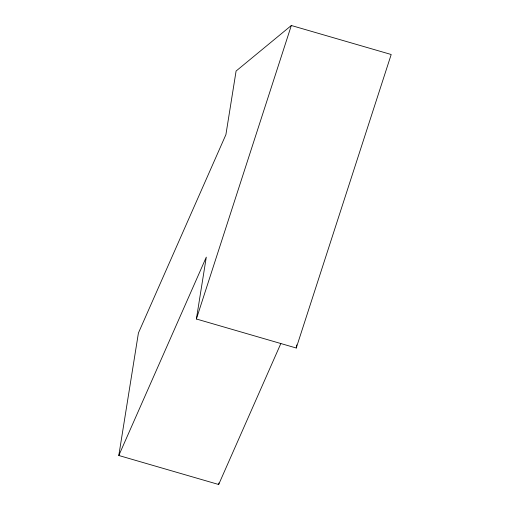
<?xml version="1.0" encoding="UTF-8"?>
<svg xmlns="http://www.w3.org/2000/svg" width="510" height="510" viewBox="0 0 510 510"><rect width="100%" height="100%" fill="white"/><g stroke="black" fill="none" stroke-linecap="round" stroke-linejoin="round"><path stroke-width="0.76" d="M118.805 455.494L138.42 333.005L225.904 134.653L236.092 71.03L291.331 25.5L391.195 54.506L296.246 348.011L196.382 318.999L206.289 257.142L118.805 455.494L218.669 484.5L280.838 343.549M218.669 484.5L218.924 482.932M296.246 348.011L296.75 344.875M196.382 318.999L291.331 25.5"/></g></svg>
